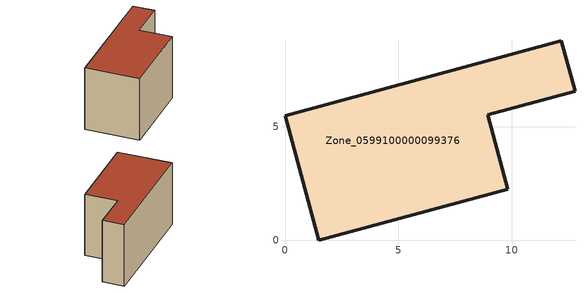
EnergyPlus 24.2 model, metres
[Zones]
Zone_0599100000099376
 floor ground (C_G): 0,5.49 12.18,8.8 12.78,6.58 8.93,5.54 9.82,2.26 1.49,0 z0
 wall outside (C_F): 1.49,0 9.82,2.26 8.93,5.54 12.78,6.58 12.18,8.8 0,5.49 1.49,0 z0:6.89
 roof outside (C_R): 12.18,8.8 0,5.49 1.49,0 9.82,2.26 8.93,5.54 12.78,6.58 z6.89
[BUILDING]
Pand.0599100000099376: North Axis=0; Terrain=City; Loads Convergence Tolerance Value=0.04; Temperature Convergence Tolerance Value=0.4; Solar Distribution=FullExterior; Maximum Number of Warmup Days=25; Minimum Number of Warmup Days=1
[Site:Location]
Rotterdam.The.Hague.AP_ZH_NLD Design_Conditions: Latitude=51.96; Longitude=4.45; Time Zone=1; Elevation=-4.5
[SITE:GROUNDTEMPERATURE:BUILDINGSURFACE]
18, 18, 18, 18, 18, 18, 18, 18, 18, 18, 18, 18
[MATERIAL] Thermal Absorptance=0.9; Solar Absorptance=0.7; Visible Absorptance=0.7
Name | Roughness | Thickness | Conductivity | Density | Specific Heat
G.TC.1975-1991 | MediumSmooth | 0.15 | 0.288461 | 540 | 1210
F.TC.1975-1991 | Rough | 0.3 | 0.230769 | 1920 | 840
R.TC.1975-1991 | MediumRough | 0.2 | 0.153846 | 1500 | 1000
[CONSTRUCTION]
C_G: G.TC.1975-1991
C_F: F.TC.1975-1991
C_R: R.TC.1975-1991
[ZONE]
Zone_0599100000099376: Type=1; Multiplier=1; Ceiling Height=Autocalculate; Volume=Autocalculate; Floor Area=autocalculate; Part of Total Floor Area=Yes
[ZONEINFILTRATION:DESIGNFLOWRATE]
Infil_Zone_0599100000099376: Zone or ZoneList or Space or SpaceList=Zone_0599100000099376; Schedule=AlwaysOn; Design Flow Rate Calculation Method=Flow/Area; Flow Rate per Floor Area=0.003; Constant Term Coefficient=1; Temperature Term Coefficient=0; Velocity Term Coefficient=0; Velocity Squared Term Coefficient=0
[HVACTEMPLATE:ZONE:IDEALLOADSAIRSYSTEM]
Zone_0599100000099376: Maximum Heating Supply Air Temperature=50; Minimum Cooling Supply Air Temperature=13; Maximum Heating Supply Air Humidity Ratio=0.0156; Minimum Cooling Supply Air Humidity Ratio=0.0077; Heating Limit=NoLimit; Cooling Limit=NoLimit; Dehumidification Control Type=ConstantSensibleHeatRatio; Cooling Sensible Heat Ratio=0.7; Dehumidification Setpoint=60; Humidification Control Type=None; Humidification Setpoint=30; Outdoor Air Method=None; Outdoor Air Flow Rate per Person=0.00944; Outdoor Air Flow Rate per Zone Floor Area=0; Outdoor Air Flow Rate per Zone=0; Demand Controlled Ventilation Type=None; Outdoor Air Economizer Type=NoEconomizer; Heat Recovery Type=None; Sensible Heat Recovery Effectiveness=0.7; Latent Heat Recovery Effectiveness=0.65
[ZONECONTROL:THERMOSTAT]
ThermostatControl_Zone_0599100000099376: Zone or ZoneList=Zone_0599100000099376; Control Type Schedule=DualSetpointControlType; Control 1=Thermostat_Zone_0599100000099376; Temperature Difference Between Cutout And Setpoint=0
[THERMOSTATSETPOINT:DUALSETPOINT]
Thermostat_Zone_0599100000099376: Heating Setpoint Temperature Schedule=HeatingSetpoint_Zone_0599100000099376; Cooling Setpoint Temperature Schedule=CoolingSetpoint_Zone_0599100000099376
[SCHEDULE:COMPACT]
HeatingSetpoint_Zone_0599100000099376: Through: 12/31, For: AllDays, Until: 24:00, 21
CoolingSetpoint_Zone_0599100000099376: Through: 12/31, For: AllDays, Until: 24:00, 24
DualSetpointControlType: Through: 12/31, For: AllDays, Until: 24:00, 4
AlwaysOn: Through: 12/31, For: AllDays, Until: 24:00, 1
